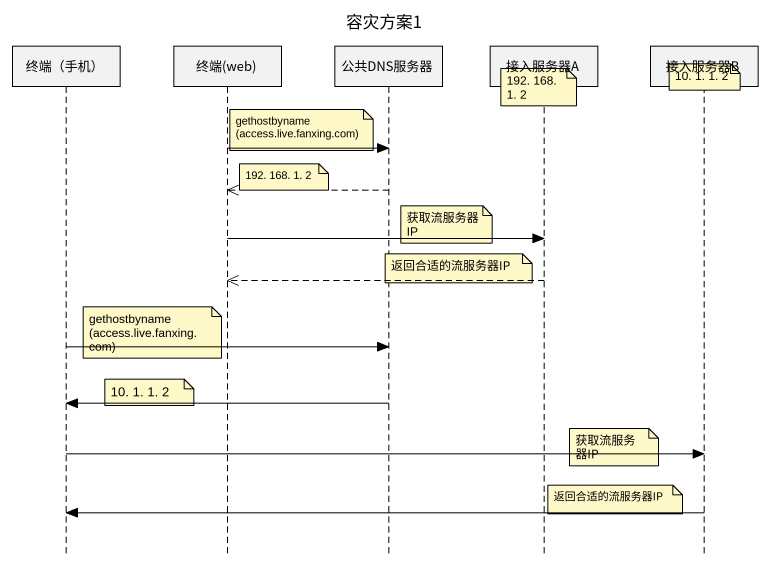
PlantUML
@startuml
title 容灾方案1
hide footbox
participant "终端（手机）" as 终端_手机
participant "终端(web)" as 终端_web
participant 公共DNS服务器
participant 接入服务器A
participant 接入服务器B

note over 接入服务器B : 10. 1. 1. 2
note over 接入服务器A : 192. 168. 1. 2
note right of 终端_web
  gethostbyname
  (access.live.fanxing.com)
end note
终端_web -> 公共DNS服务器
note right of 终端_web : 192. 168. 1. 2
公共DNS服务器 -->> 终端_web
note right of 公共DNS服务器 : 获取流服务器IP
终端_web -> 接入服务器A
note over 公共DNS服务器 : 返回合适的流服务器IP
接入服务器A -->> 终端_web
note left of 终端_web
  gethostbyname
  (access.live.fanxing.com)
end note
终端_手机 -> 公共DNS服务器
note left of 终端_web : 10. 1. 1. 2
公共DNS服务器 -> 终端_手机
note right of 接入服务器A : 获取流服务器IP
终端_手机 -> 接入服务器B
note right of 接入服务器A : 返回合适的流服务器IP
接入服务器B -> 终端_手机
@enduml
